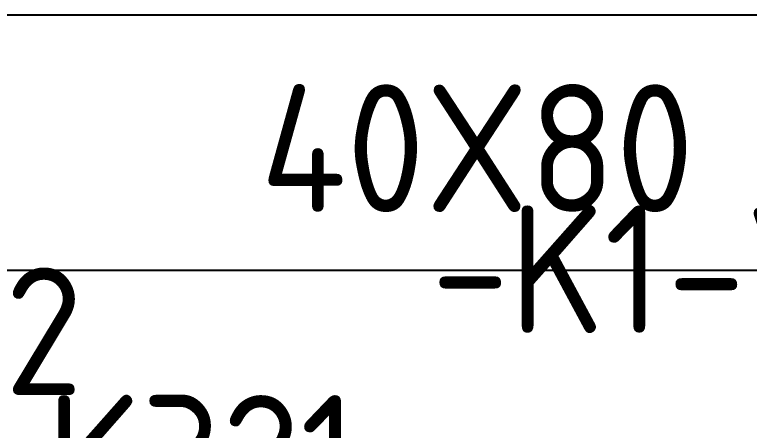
# Model space of a CAD drawing. Header units: millimetres. Extents: x 42356 to 50646, y 31507 to 39566.
# Drawn here: x 47733.5 to 47848.7, y 37862.4 to 37927.5 of the extents above; entities that cross this region are included whole.
import ezdxf
from ezdxf.enums import TextEntityAlignment as Align

# ---------------------------------------------------------------- set-up
doc = ezdxf.new("R2010")
doc.units = ezdxf.units.MM
doc.layers.add('000-PI_TEXT', color=7, linetype='Continuous')
doc.layers.add('002-PI-Kabelska kanalica', color=150, linetype='Continuous')
doc.styles.add('PI0', font='isocpeur.ttf', dxfattribs={"width": 0.9})

# ---------------------------------------------------------------- blocks, each defined once
blk = doc.blocks.new('*U321')
at = {"layer": '002-PI-Kabelska kanalica'}
for p, q in [((-20, -100), (-20, 439)), ((20, -100), (20, 439))]:
    blk.add_line(p, q, dxfattribs=at)

msp = doc.modelspace()

# ---------------------------------------------------------------- block references
at = {"rotation": 270}
msp.add_blockref('*U321', (47633.026, 37907.519), dxfattribs=at)

# ---------------------------------------------------------------- texts
at = {"insert": (47806.026, 37906.604), "char_height": 20, "width": 16.78721, "attachment_point": 5, "style": 'PI0'}
msp.add_mtext('40X80', dxfattribs=at)
at = {"layer": '000-PI_TEXT', "style": 'PI0', "width": 0.9}
for s, p in [('-K1', (47816.867, 37887.666)), ('-V111', (47863.556, 37887.357)), ('-K302', (47712.03, 37877.943)), ('-K321', (47756.71, 37857.95))]:
    msp.add_text(s, height=20, dxfattribs=at).set_placement(p, align=Align.MIDDLE)

doc.saveas('drawing.dxf')
